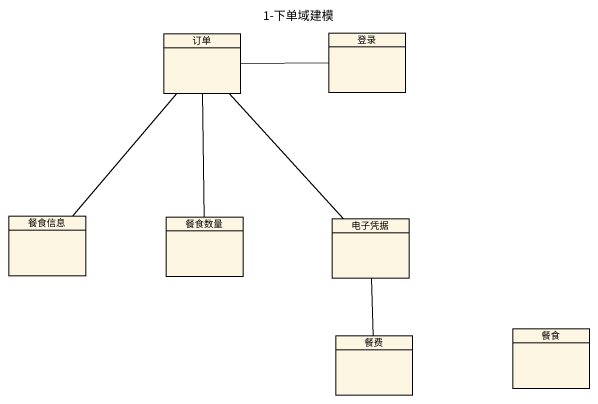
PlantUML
@startuml
title 1-下单域建模
hide circle
hide empty members
class 订单
class 登录
class 餐食信息
class 餐食数量
class 电子凭据
class 餐费
class 餐食
订单 -right- 登录
订单 -- 餐食信息
订单 -- 餐食数量
订单 -- 电子凭据
电子凭据 -- 餐费
@enduml
